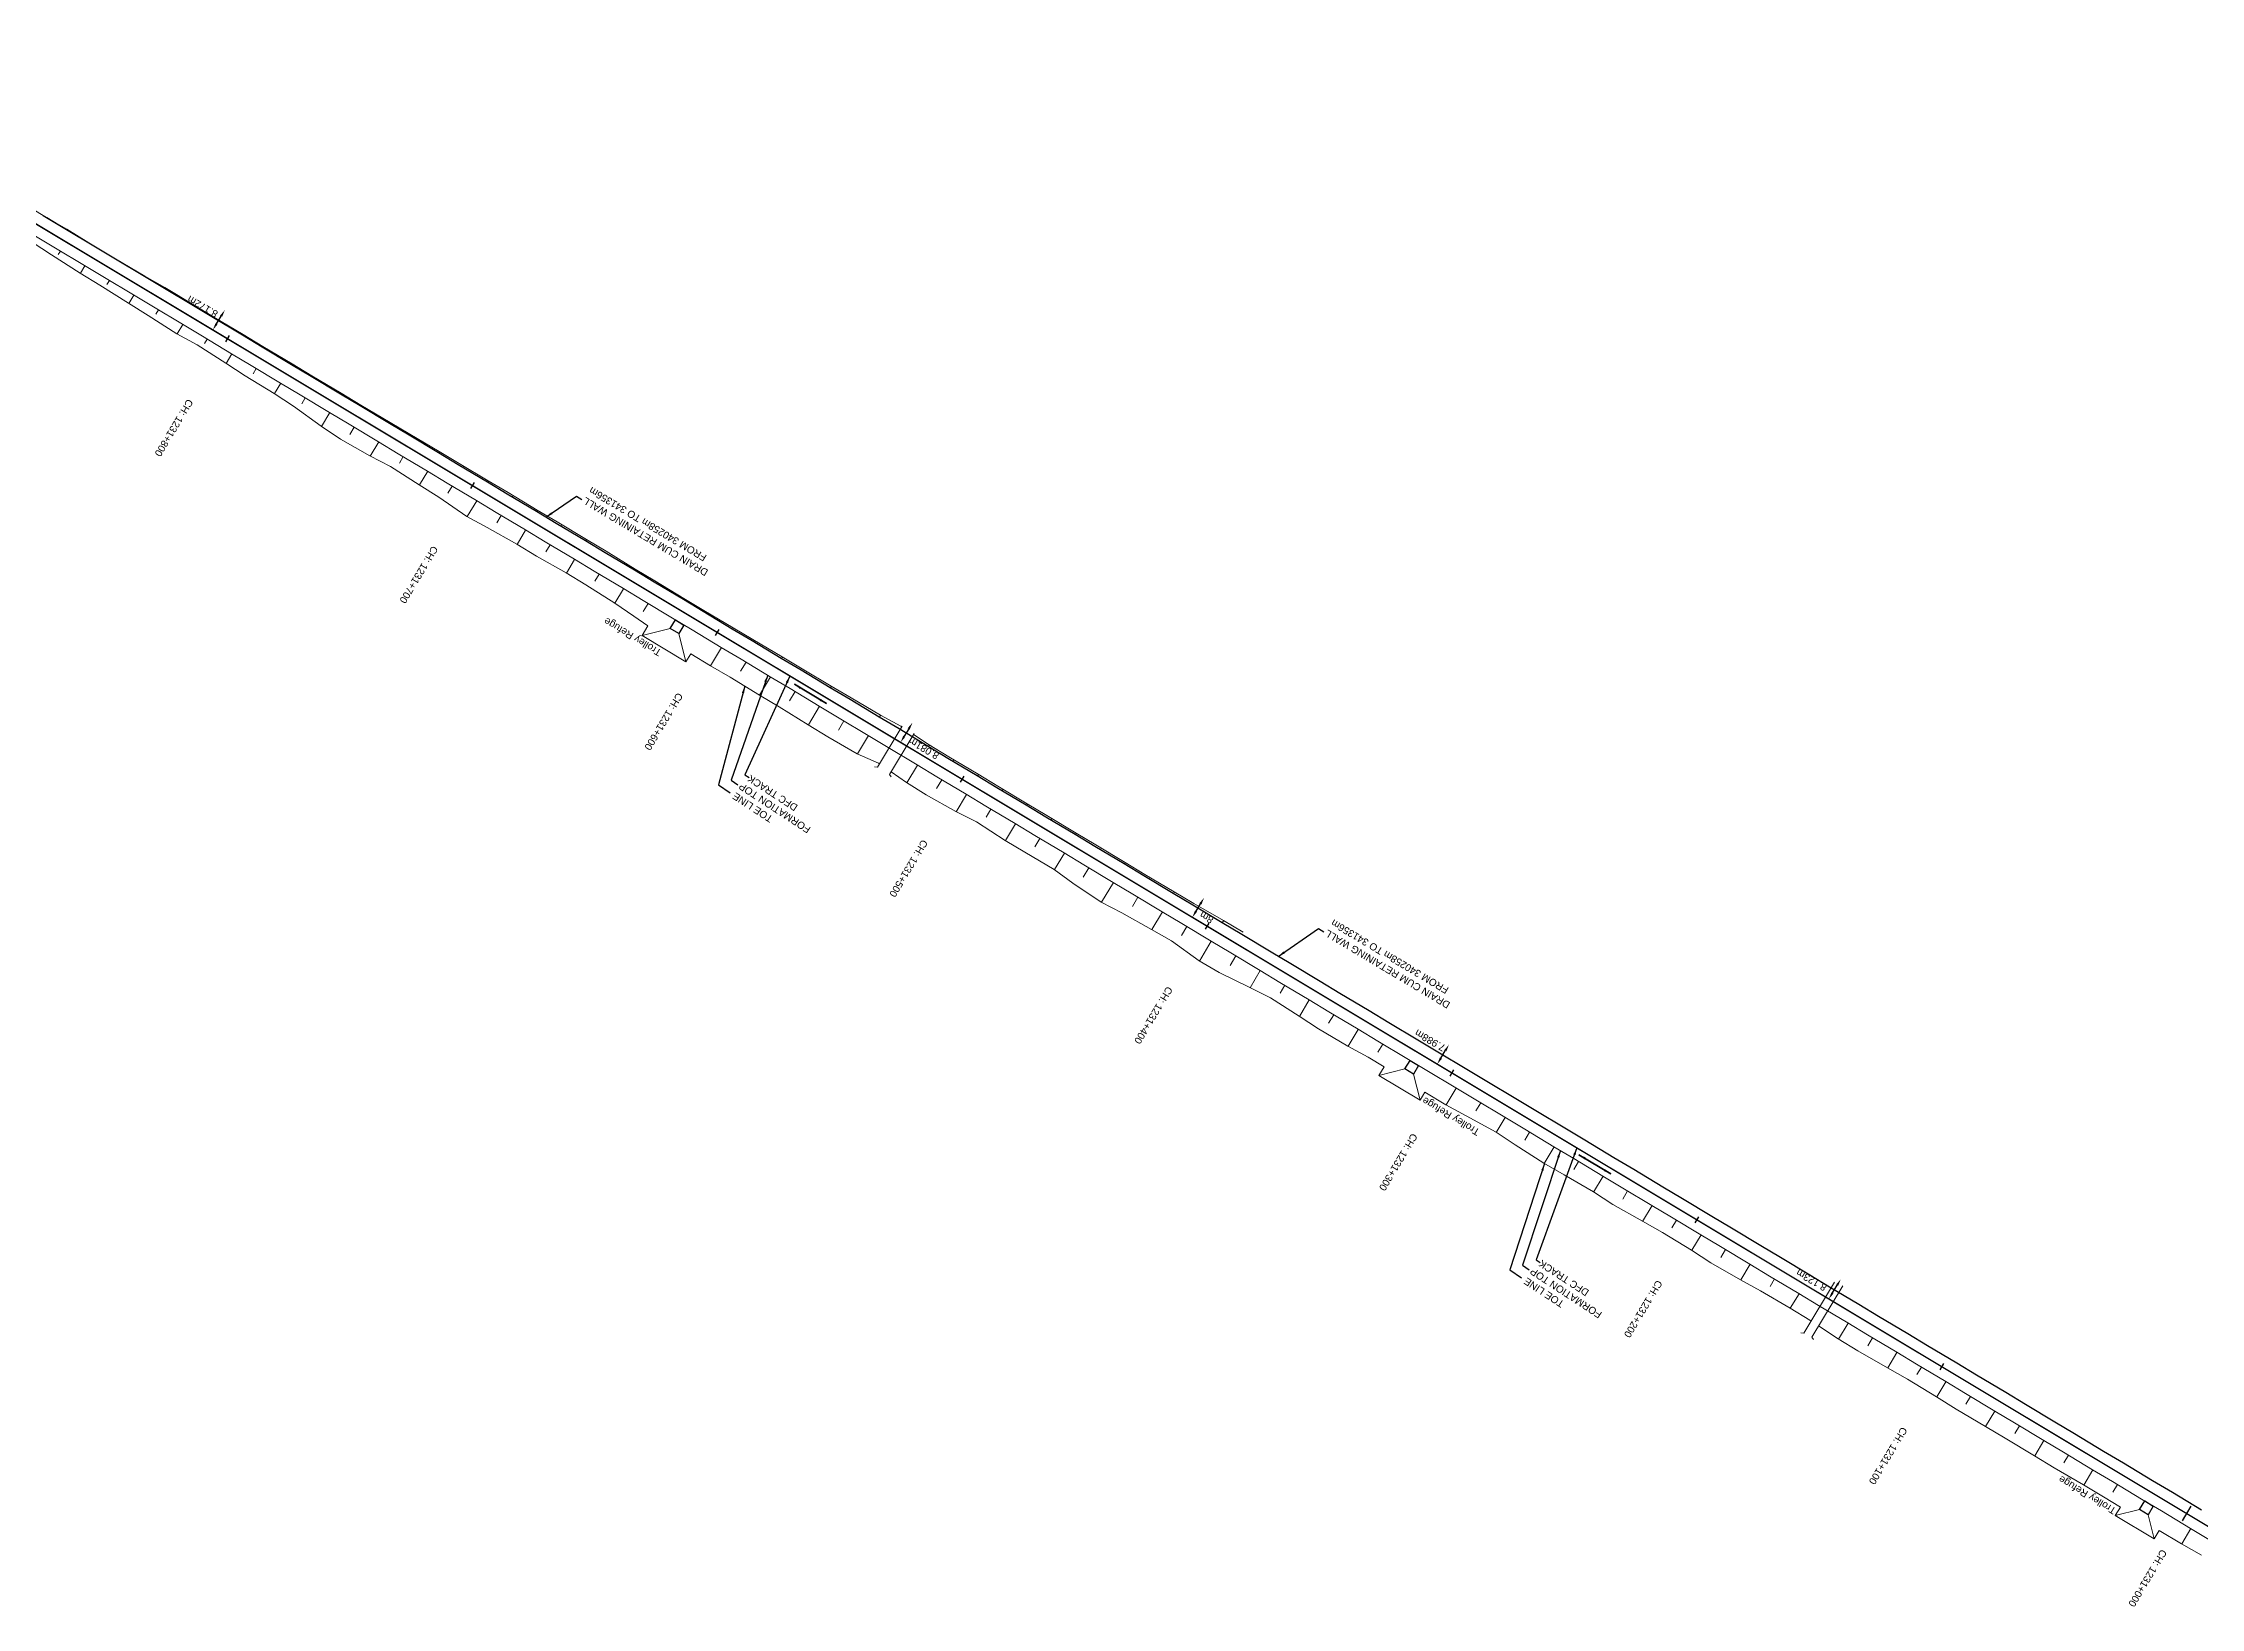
# Model space of a CAD drawing. Header units: metres. Extents: x 609381 to 616074, y 3398603 to 3402640.
# Drawn here: x 610403 to 611158, y 3401544 to 3402092 of the extents above; entities that cross this region are included whole.
import ezdxf
from ezdxf.enums import TextEntityAlignment as Align

# ---------------------------------------------------------------- set-up
doc = ezdxf.new("R2010")
doc.units = ezdxf.units.M
doc.header["$MEASUREMENT"] = 0
doc.layers.get('Defpoints').update_dxf_attribs({"lineweight": 0})
for name, color, linetype, lineweight in [('C-ALIG-LABL-DG', 1, 'Continuous', 25), ('PROPOSED DFCC TOE LINE', 239, 'Continuous', 0), ('PROPOSED DFCC TRACK', 1, 'Continuous', 0), ('PROPOSED DRAIN CUM RETAINING WALL', 144, 'Continuous', 30), ('PROPOSED FORMATION LINE - PLAN', 187, 'Continuous', 0)]:
    doc.layers.add(name, color=color, linetype=linetype, lineweight=lineweight)
for name, color, linetype in [('DFCC LINE', 1, 'Continuous'), ('Dimension', 10, 'Continuous'), ('Trolley Refuse', 10, 'Continuous')]:
    doc.layers.add(name, color=color, linetype=linetype)
doc.styles.add('Arial', font='arial.ttf')
doc.styles.get("Standard").update_dxf_attribs({"font": 'arial.ttf'})
doc.styles.add('Style-Arial', font='arial.ttf')
doc.dimstyles.new('ISO-25', dxfattribs={"dimtxt": 2.5, "dimasz": 2.5, "dimexe": 1.25, "dimexo": 0.625, "dimtad": 1, "dimtxsty": 'Standard', "dimcen": 2.5, "dimadec": 0, "dimazin": 0, "dimtfac": 1, "dimtmove": 0, "dimatfit": 3, "dimfxl": 1, "dimarcsym": 0})
doc.dimstyles.get("Standard").update_dxf_attribs({"dimtxt": 2.5, "dimasz": 2.5, "dimexe": 0.18, "dimexo": 0.0625, "dimgap": 0.09, "dimtad": 0, "dimtih": 1, "dimtoh": 1, "dimdec": 3, "dimzin": 0, "dimdsep": 46, "dimtxsty": 'Standard', "dimcen": 0.09, "dimadec": 0, "dimazin": 0, "dimtfac": 1, "dimtdec": 3, "dimtofl": 0, "dimtmove": 0, "dimatfit": 3, "dimfxl": 1, "dimtolj": 1, "dimtzin": 0, "dimarcsym": 0})

# ---------------------------------------------------------------- blocks, each defined once
blk = doc.blocks.new('*D109')
at = {"layer": 'Defpoints', "color": 0, "transparency": 16777216}
for p in [(611032.39, 3401659.29), (611032.39, 3401659.29), (611028.2, 3401652.33)]:
    blk.add_point(p, dxfattribs=at)
at = {"layer": 'Dimension', "color": 0, "lineweight": -2, "transparency": 16777216}
blk.add_line((611029.49, 3401654.47), (611031.1, 3401657.15), dxfattribs=at)
at = {"layer": 'Dimension', "color": 0, "transparency": 16777216}
for points in [[(611029.13, 3401654.69), (611029.85, 3401654.26), (611028.2, 3401652.33)], [(611030.74, 3401657.36), (611031.46, 3401656.94), (611032.39, 3401659.29)]]:
    blk.add_solid(points, dxfattribs=at)
at = {"layer": 'Dimension', "color": 0, "lineweight": 0, "transparency": 16777216, "insert": (611022.11, 3401658.97), "char_height": 2.5, "attachment_point": 5, "rotation": 150, "style": 'Style-Arial'}
blk.add_mtext('\\A1;8.123m', dxfattribs=at)
blk = doc.blocks.new('TerminatorOpen_0.5')
at = {"color": 0, "linetype": 'ByBlock', "lineweight": -2}
for q in [(-1, 0.25), (-1, 0), (-1, -0.25)]:
    blk.add_line((0, 0), q, dxfattribs=at)
blk = doc.blocks.new('*D110')
at = {"layer": 'Defpoints', "color": 0, "transparency": 16777216}
for p in [(610895.17, 3401741.42), (610895.17, 3401741.42), (610891.06, 3401734.57)]:
    blk.add_point(p, dxfattribs=at)
at = {"layer": 'Dimension', "color": 0, "lineweight": -2, "transparency": 16777216}
blk.add_line((610892.34, 3401736.71), (610893.88, 3401739.28), dxfattribs=at)
at = {"layer": 'Dimension', "color": 0, "transparency": 16777216}
for points in [[(610893.52, 3401739.49), (610894.24, 3401739.06), (610895.17, 3401741.42)], [(610891.99, 3401736.93), (610892.7, 3401736.5), (610891.06, 3401734.57)]]:
    blk.add_solid(points, dxfattribs=at)
at = {"layer": 'Dimension', "color": 0, "lineweight": 0, "transparency": 16777216, "insert": (610888.55, 3401742.91), "char_height": 2.5, "attachment_point": 5, "rotation": 150, "style": 'Style-Arial'}
blk.add_mtext('\\A1;7.988m', dxfattribs=at)
blk = doc.blocks.new('*D111')
at = {"layer": 'Defpoints', "color": 0, "transparency": 16777216}
for p in [(610809.41, 3401792.86), (610809.41, 3401792.86), (610805.3, 3401786)]:
    blk.add_point(p, dxfattribs=at)
at = {"layer": 'Dimension', "color": 0, "lineweight": -2, "transparency": 16777216}
blk.add_line((610806.58, 3401788.14), (610808.13, 3401790.71), dxfattribs=at)
at = {"layer": 'Dimension', "color": 0, "transparency": 16777216}
for points in [[(610807.77, 3401790.93), (610808.48, 3401790.5), (610809.41, 3401792.86)], [(610806.23, 3401788.35), (610806.94, 3401787.93), (610805.3, 3401786)]]:
    blk.add_solid(points, dxfattribs=at)
at = {"layer": 'Dimension', "color": 0, "lineweight": 0, "transparency": 16777216, "insert": (610810.28, 3401785.98), "char_height": 2.5, "attachment_point": 5, "rotation": 150, "style": 'Style-Arial'}
blk.add_mtext('\\A1;8m', dxfattribs=at)
blk = doc.blocks.new('*D112')
at = {"layer": 'Defpoints', "color": 0, "transparency": 16777216}
for p in [(610707.27, 3401854.2), (610703.11, 3401847.27), (610703.11, 3401847.27)]:
    blk.add_point(p, dxfattribs=at)
at = {"layer": 'Dimension', "color": 0, "lineweight": -2, "transparency": 16777216}
blk.add_line((610705.98, 3401852.06), (610704.4, 3401849.42), dxfattribs=at)
at = {"layer": 'Dimension', "color": 0, "transparency": 16777216}
for points in [[(610705.62, 3401852.27), (610706.34, 3401851.84), (610707.27, 3401854.2)], [(610704.04, 3401849.63), (610704.75, 3401849.2), (610703.11, 3401847.27)]]:
    blk.add_solid(points, dxfattribs=at)
at = {"layer": 'Dimension', "color": 0, "lineweight": 0, "transparency": 16777216, "insert": (610711.19, 3401845.19), "char_height": 2.5, "attachment_point": 5, "rotation": 150, "style": 'Style-Arial'}
blk.add_mtext('\\A1;8.081m', dxfattribs=at)
blk = doc.blocks.new('*D113')
at = {"layer": 'Defpoints', "color": 0, "transparency": 16777216}
for p in [(610466.46, 3401998.71), (610466.46, 3401998.71), (610462.25, 3401991.71)]:
    blk.add_point(p, dxfattribs=at)
at = {"layer": 'Dimension', "color": 0, "lineweight": -2, "transparency": 16777216}
blk.add_line((610463.53, 3401993.85), (610465.17, 3401996.57), dxfattribs=at)
at = {"layer": 'Dimension', "color": 0, "transparency": 16777216}
for points in [[(610464.81, 3401996.78), (610465.52, 3401996.35), (610466.46, 3401998.71)], [(610463.18, 3401994.06), (610463.89, 3401993.64), (610462.25, 3401991.71)]]:
    blk.add_solid(points, dxfattribs=at)
at = {"layer": 'Dimension', "color": 0, "lineweight": 0, "transparency": 16777216, "insert": (610458.66, 3401999.9), "char_height": 2.5, "attachment_point": 5, "rotation": 150, "style": 'Style-Arial'}
blk.add_mtext('\\A1;8.172m', dxfattribs=at)
blk = doc.blocks.new('Tick Hor')
blk.add_lwpolyline([(-0.5, 0), (0.5, 0)])

msp = doc.modelspace()

# ---------------------------------------------------------------- linework, layer by layer
at = {"layer": 'C-ALIG-LABL-DG', "color": 1, "linetype": 'Continuous', "lineweight": 25}
msp.add_line((611153.44, 3401577.2327), (611152.1543, 3401575.0886), dxfattribs=at)
at = {"layer": 'DFCC LINE', "lineweight": 30, "flags": 128}
for points in [[(611206.9241, 3401545.1609), (609380.9488, 3402640.1063)], [(611206.9249, 3401545.1605), (609972.0837, 3402285.6325)]]:
    msp.add_lwpolyline(points, dxfattribs=at)
at = {"layer": 'PROPOSED DFCC TOE LINE', "lineweight": 0}
for p, q in [((610879.7462, 3401732.899), (610870.5906, 3401730.6054)), ((610882.7483, 3401731.0998), (610885.0419, 3401721.9442)), ((611137.0338, 3401578.6166), (611128.5285, 3401576.4859)), ((611140.0359, 3401576.8173), (611142.1666, 3401568.312))]:
    msp.add_line(p, q, dxfattribs=at)
at = {"layer": 'PROPOSED DFCC TOE LINE', "lineweight": 0, "flags": 128}
for points in [[(610386.9514, 3402041.3405), (610402.8561, 3402031.7806), (610402.8582, 3402031.7793), (610404.0925, 3402031.0359), (610411.084, 3402026.9879), (610421.2338, 3402020.7318), (610428.1611, 3402016.5767), (610438.4201, 3402010.5026), (610445.4481, 3402006.5312), (610455.681, 3402000.3979), (610462.6026, 3401996.249), (610472.8353, 3401990.1154), (610479.7569, 3401985.9665), (610489.9915, 3401979.836), (610496.9221, 3401975.6837), (610507.1517, 3401969.5633), (610514.082, 3401965.4102), (610524.3307, 3401959.3219), (610531.2805, 3401955.2013), (610541.5253, 3401949.1067), (610548.4759, 3401944.9875), (610558.7208, 3401938.8929), (610565.6517, 3401934.7581), (610575.8943, 3401928.6425), (610582.825, 3401924.5073), (610593.0617, 3401918.3818), (610599.9602, 3401914.1884), (610610.1524, 3401907.9931), (610617.0514, 3401903.8), (610627.2623, 3401897.6365), (610634.209, 3401893.5234), (610644.4546, 3401887.4175), (610651.399, 3401883.3009), (610661.6607, 3401877.2213), (610668.603, 3401873.0877), (610678.845, 3401866.9889), (610685.7889, 3401862.8578), (610696.0515, 3401856.7935), (610703.1558, 3401852.9542), (610703.517, 3401852.7188)], [(610695.7554, 3401839.8198), (610695.4202, 3401840.0538), (610687.9683, 3401843.3135), (610677.6297, 3401849.2511), (610670.7446, 3401853.4803), (610660.5606, 3401859.6759), (610653.6559, 3401863.8723), (610643.4617, 3401870.0643), (610636.4928, 3401874.14), (610629.6107, 3401878.2875), (610627.9374, 3401875.4955), (610612.5718, 3401884.7047), (610614.6213, 3401888.1244), (610609.6732, 3401891.4959), (610603.0129, 3401896.0871), (610592.8956, 3401902.407), (610586.0229, 3401906.6436), (610575.6267, 3401912.5031), (610568.7141, 3401916.6684), (610558.3461, 3401922.5751), (610551.2333, 3401926.4065), (610541.3727, 3401933.1419), (610534.5599, 3401937.4909), (610524.5069, 3401943.9054), (610517.286, 3401947.5739), (610506.9257, 3401953.4761), (610500.2119, 3401957.9902), (610490.5403, 3401965.0412), (610483.7876, 3401969.4902), (610473.5663, 3401975.6428), (610466.7963, 3401980.0444), (610456.7516, 3401986.4915), (610449.685, 3401990.3986), (610439.6211, 3401996.8138), (610432.7635, 3402001.0694), (610422.6321, 3402007.3563), (610415.7807, 3402011.6379), (610405.717, 3402018.0375), (610398.9272, 3402022.4221)], [(610707.6233, 3401850.0423), (610713.1596, 3401846.4339), (610720.0664, 3401842.265), (610730.289, 3401836.1099), (610737.2108, 3401831.9494), (610747.4339, 3401825.8116), (610754.3561, 3401821.6518), (610764.582, 3401815.5187), (610771.4984, 3401811.3574), (610781.7237, 3401805.2152), (610788.6397, 3401801.0533), (610798.8731, 3401794.9247), (610805.8504, 3401790.8645), (610816.1521, 3401784.85), (610823.1273, 3401780.7866), (610823.1285, 3401780.7859)], [(610872.4391, 3401733.6897), (610866.8426, 3401737.012), (610859.7789, 3401740.9347), (610849.5219, 3401747.0048), (610842.7219, 3401751.3794), (610832.6583, 3401757.7719), (610825.4158, 3401761.4089), (610814.6611, 3401766.668), (610807.6925, 3401770.7424), (610797.9919, 3401777.7594), (610790.9963, 3401781.7889), (610780.5982, 3401787.6429), (610773.4083, 3401791.3481), (610763.4851, 3401797.9943), (610756.9364, 3401802.7687), (610746.678, 3401808.8475), (610739.7351, 3401812.9729), (610729.7005, 3401819.425), (610722.4536, 3401823.0433), (610712.0834, 3401828.9523), (610705.2284, 3401833.2075), (610699.7812, 3401837.0097)], [(610886.7394, 3401724.7766), (610885.0419, 3401721.9442), (610870.5906, 3401730.6054), (610872.4391, 3401733.6897)], [(611021.9698, 3401644.6429), (611021.506, 3401644.9492), (611014.6278, 3401649.1596), (611004.3313, 3401655.198), (610997.2488, 3401659.0673), (610986.9359, 3401665.0587), (610980.1637, 3401669.4653), (610969.9397, 3401675.6049), (610962.9123, 3401679.5858), (610952.5996, 3401685.4545), (610945.7423, 3401689.8421), (610935.52, 3401695.863), (610928.4465, 3401699.8887), (610918.373, 3401706.2848), (610911.6498, 3401710.7676), (610901.1778, 3401716.4998), (610894.0929, 3401720.3787), (610886.7394, 3401724.7766)], [(611130.339, 3401579.5068), (611124.3569, 3401583.1073), (611117.4104, 3401587.2256), (611107.1116, 3401593.2483), (611100.2152, 3401597.44), (611089.9995, 3401603.5881), (611083.0444, 3401607.695), (611072.8021, 3401613.799), (611065.959, 3401618.0925), (611055.765, 3401624.2744), (611048.7361, 3401628.2605), (611038.4224, 3401634.2431), (611031.4755, 3401638.3658), (611024.5972, 3401642.9079)], [(611143.9544, 3401571.295), (611142.1666, 3401568.312), (611128.5285, 3401576.4859), (611130.339, 3401579.5068)], [(611158.7014, 3401562.5948), (611151.7147, 3401566.6536), (611143.9544, 3401571.295)]]:
    msp.add_lwpolyline(points, dxfattribs=at)
at = {"layer": 'PROPOSED DFCC TOE LINE', "linetype": 'Continuous', "lineweight": 0, "flags": 128}
for points in [[(610404.1388, 3402030.9234), (610404.1769, 3402030.987)], [(610412.7592, 3402025.8544), (610412.8034, 3402025.9281)], [(610408.858, 3402019.3485), (610408.1399, 3402018.1509)], [(610421.2913, 3402020.6379), (610421.3175, 3402020.6816)], [(610417.4342, 3402014.2057), (610415.8634, 3402011.5862)], [(610429.8675, 3402015.4952), (610429.8833, 3402015.5214)], [(610438.4438, 3402010.3524), (610438.5051, 3402010.4546)], [(610426.0105, 3402009.063), (610425.1794, 3402007.6771)], [(610434.5867, 3402003.9202), (610432.8464, 3402001.0179)], [(610447.02, 3402005.2097), (610447.1037, 3402005.3492)], [(610443.163, 3401998.7775), (610442.2473, 3401997.2504)], [(610455.5963, 3402000.0669), (610455.7647, 3402000.3477)], [(610464.1725, 3401994.9242), (610464.2572, 3401995.0653)], [(610451.7392, 3401993.6347), (610449.7704, 3401990.3514)], [(610460.3155, 3401988.492), (610459.3872, 3401986.9438)], [(610472.7488, 3401989.7814), (610472.919, 3401990.0652)], [(610468.8917, 3401983.3492), (610466.8781, 3401979.9912)], [(610481.3251, 3401984.6387), (610481.4108, 3401984.7816)], [(610489.9013, 3401979.4959), (610490.0752, 3401979.7859)], [(610477.468, 3401978.2065), (610476.3858, 3401976.4018)], [(610486.0442, 3401973.0637), (610483.8691, 3401969.4364)], [(610498.4776, 3401974.3532), (610498.5658, 3401974.5003)], [(610494.6205, 3401967.921), (610493.3991, 3401965.8842)], [(610507.0538, 3401969.2104), (610507.2353, 3401969.5131)], [(610515.6301, 3401964.0677), (610515.7236, 3401964.2236)], [(610503.1968, 3401962.7782), (610500.2929, 3401957.9357)], [(610511.773, 3401957.6355), (610510.2263, 3401955.0562)], [(610524.2063, 3401958.9249), (610524.4146, 3401959.2722)], [(610520.3493, 3401952.4927), (610517.3732, 3401947.5297)], [(610532.7826, 3401953.7822), (610532.8987, 3401953.9759)], [(610528.9255, 3401947.35), (610527.5672, 3401945.0847)], [(610537.5018, 3401942.2072), (610534.6421, 3401937.4384)], [(610541.3588, 3401948.6394), (610541.6092, 3401949.057)], [(610549.9351, 3401943.4967), (610550.0727, 3401943.7262)], [(610546.078, 3401937.0645), (610544.5601, 3401934.5331)], [(610558.5113, 3401938.3539), (610558.8046, 3401938.843)], [(610554.6543, 3401931.9217), (610551.3193, 3401926.3602)], [(610563.2305, 3401926.779), (610561.6692, 3401924.1752)], [(610567.0876, 3401933.2112), (610567.2399, 3401933.4651)], [(610575.6639, 3401928.0684), (610575.9781, 3401928.5925)], [(610571.8068, 3401921.6363), (610568.7976, 3401916.618)], [(610584.2401, 3401922.9257), (610584.4022, 3401923.1961)], [(610580.3831, 3401916.4935), (610578.8881, 3401914.0005)], [(610588.9593, 3401911.3508), (610586.1059, 3401906.5924)], [(610592.8164, 3401917.7829), (610593.1451, 3401918.3311)], [(610601.3926, 3401912.6402), (610601.5415, 3401912.8885)], [(610597.5356, 3401906.208), (610596.0743, 3401903.7711)], [(610609.9689, 3401907.4975), (610610.2357, 3401907.9425)], [(610606.1118, 3401901.0653), (610603.0934, 3401896.0316)], [(610618.5451, 3401902.3547), (610618.6648, 3401902.5543)], [(610627.1214, 3401897.212), (610627.3462, 3401897.5868)], [(610614.6881, 3401895.9225), (610613.0185, 3401893.1383)], [(610635.6976, 3401892.0692), (610635.8229, 3401892.2781)], [(610622.4585, 3401887.1815), (610612.5718, 3401884.7047)], [(610625.4606, 3401885.3822), (610627.9374, 3401875.4955)], [(610644.2739, 3401886.9265), (610644.5385, 3401887.3677)], [(610652.8501, 3401881.7837), (610652.9956, 3401882.0263)], [(610640.4168, 3401880.4943), (610636.577, 3401874.0907)], [(610648.9931, 3401875.3515), (610647.0927, 3401872.1823)], [(610661.4264, 3401876.641), (610661.7445, 3401877.1714)], [(610657.5693, 3401870.2088), (610653.7393, 3401863.8216)], [(610670.0027, 3401871.4982), (610670.1697, 3401871.7768)], [(610678.5789, 3401866.3555), (610678.9289, 3401866.939)], [(610666.1456, 3401865.066), (610664.2151, 3401861.8466)], [(610674.7219, 3401859.9233), (610670.8277, 3401853.4292)], [(610687.1552, 3401861.2127), (610687.3406, 3401861.522)], [(610683.2981, 3401854.7805), (610681.3389, 3401851.5133)], [(610695.7314, 3401856.07), (610696.1374, 3401856.7471)], [(610691.8744, 3401849.6378), (610688.0584, 3401843.2741)], [(610712.8839, 3401845.7845), (610713.2431, 3401846.3834)], [(610709.0269, 3401839.3523), (610705.3113, 3401833.156)], [(610721.4602, 3401840.6417), (610721.6329, 3401840.9298)], [(610730.0364, 3401835.499), (610730.3726, 3401836.0596)], [(610717.6031, 3401834.2095), (610715.7255, 3401831.0783)], [(610726.1794, 3401829.0668), (610722.5412, 3401822.9996)], [(610738.6127, 3401830.3562), (610738.7784, 3401830.6325)], [(610734.7556, 3401823.924), (610733.0787, 3401821.1276)], [(610747.189, 3401825.2135), (610747.5175, 3401825.7614)], [(610743.3319, 3401818.7813), (610739.819, 3401812.9231)], [(610751.9081, 3401813.6385), (610750.1627, 3401810.7277)], [(610755.7652, 3401820.0707), (610755.9275, 3401820.3414)], [(610764.3415, 3401814.928), (610764.6655, 3401815.4685)], [(610760.4844, 3401808.4958), (610757.0155, 3401802.711)], [(610772.9177, 3401809.7852), (610773.0763, 3401810.0498)], [(610769.0607, 3401803.3531), (610767.1155, 3401800.1093)], [(610777.6369, 3401798.2103), (610773.4951, 3401791.3033)], [(610781.494, 3401804.6425), (610781.8073, 3401805.1649)], [(610790.0702, 3401799.4997), (610790.224, 3401799.7561)], [(610786.2132, 3401793.0676), (610784.2886, 3401789.8581)], [(610798.6465, 3401794.357), (610798.9575, 3401794.8756)], [(610794.7894, 3401787.9248), (610791.0808, 3401781.7402)], [(610807.2227, 3401789.2143), (610807.4113, 3401789.5287)], [(610815.799, 3401784.0715), (610816.2364, 3401784.8009)], [(610803.3657, 3401782.7821), (610801.5025, 3401779.6749)], [(610811.9419, 3401777.6393), (610807.7767, 3401770.6932)], [(610820.5182, 3401772.4966), (610818.5029, 3401769.1357)], [(610829.0944, 3401767.3538), (610825.5033, 3401761.365)], [(610837.6707, 3401762.2111), (610836.0155, 3401759.4509)], [(610846.2469, 3401757.0683), (610842.8039, 3401751.3266)], [(610854.8232, 3401751.9256), (610853.04, 3401748.9518)], [(610863.3995, 3401746.7828), (610859.8642, 3401740.8873)], [(610871.9757, 3401741.6401), (610870.2786, 3401738.8099)], [(610892.9853, 3401737.7868), (610893.1724, 3401738.0989)], [(610897.7045, 3401726.2118), (610894.1785, 3401720.3318)], [(610906.2807, 3401721.0691), (610904.6188, 3401718.2975)], [(610914.857, 3401715.9263), (610911.7311, 3401710.7135)], [(610923.4332, 3401710.7836), (610921.7586, 3401707.991)], [(610932.0095, 3401705.6408), (610928.5313, 3401699.8404)], [(610940.5857, 3401700.4981), (610938.8977, 3401697.683)], [(610949.162, 3401695.3553), (610945.8245, 3401689.7895)], [(610957.7383, 3401690.2126), (610956.0209, 3401687.3487)], [(610966.3145, 3401685.0699), (610962.9972, 3401679.5377)], [(610974.8908, 3401679.9271), (610973.2826, 3401677.2452)], [(610983.467, 3401674.7844), (610980.2455, 3401669.4121)], [(610992.0433, 3401669.6416), (610990.3644, 3401666.8419)], [(611000.6195, 3401664.4989), (610997.3345, 3401659.0205)], [(611009.1958, 3401659.3561), (611007.6406, 3401656.7627)], [(611017.772, 3401654.2134), (611014.711, 3401649.1087)], [(611034.9246, 3401643.9279), (611031.5594, 3401638.316)], [(611043.5008, 3401638.7851), (611041.8351, 3401636.0074)], [(611052.0771, 3401633.6424), (611048.8209, 3401628.2124)], [(611060.6533, 3401628.4996), (611059.0725, 3401625.8634)], [(611069.2296, 3401623.3569), (611066.0417, 3401618.0406)], [(611077.8058, 3401618.2141), (611076.1719, 3401615.4893)], [(611086.3821, 3401613.0714), (611083.1284, 3401607.6454)], [(611094.9583, 3401607.9286), (611093.3445, 3401605.2374)], [(611103.5346, 3401602.7859), (611100.2985, 3401597.3893)], [(611112.1108, 3401597.6431), (611110.4863, 3401594.934)], [(611120.6871, 3401592.5004), (611117.4943, 3401587.1759)], [(611129.2634, 3401587.3576), (611127.6764, 3401584.7111)], [(611154.9921, 3401571.9294), (611151.7991, 3401566.6046)]]:
    msp.add_lwpolyline(points, dxfattribs=at)
at = {"layer": 'PROPOSED DFCC TRACK', "linetype": 'Continuous', "flags": 128}
for points in [[(610703.656, 3401852.9499), (610695.0298, 3401838.6141), (610693.9819, 3401838.7115)], [(610707.8461, 3401850.4126), (610699.2199, 3401836.0769), (610699.8272, 3401835.2172)], [(611030.1652, 3401658.2108), (611019.4108, 3401640.4064), (611018.3628, 3401640.5038)], [(611033.0957, 3401656.9775), (611022.2251, 3401638.9807), (611022.8324, 3401638.1211)]]:
    msp.add_lwpolyline(points, dxfattribs=at)
at = {"layer": 'PROPOSED DRAIN CUM RETAINING WALL', "flags": 128}
for points in [[(611158.7655, 3401578.4118), (611148.542, 3401584.5423), (611141.613, 3401588.6973), (611131.3863, 3401594.8297), (611124.4605, 3401598.9827), (611114.2293, 3401605.1179), (611107.308, 3401609.2682), (611097.0825, 3401615.4), (611090.1555, 3401619.5537), (611079.9299, 3401625.6855), (611073.003, 3401629.8392), (611062.7784, 3401635.9704), (611055.8505, 3401640.1247), (611045.6259, 3401646.2559), (611038.698, 3401650.4102), (611028.4615, 3401656.5485), (611021.5454, 3401660.6957), (611011.3089, 3401666.8341), (611004.3929, 3401670.9812), (610994.1651, 3401677.1144), (610987.2404, 3401681.2667), (610977.0125, 3401687.3999), (610970.0879, 3401691.5522), (610959.9143, 3401697.6528), (610952.9354, 3401701.8377), (610942.7612, 3401707.9387), (610935.7829, 3401712.1232), (610925.5526, 3401718.2578), (610918.6304, 3401722.4087), (610908.3998, 3401728.5435), (610901.4779, 3401732.6942), (610891.2511, 3401738.8267), (610884.3254, 3401742.9797), (610874.0985, 3401749.1122), (610867.1729, 3401753.2652), (610856.9514, 3401759.3945), (610850.0203, 3401763.5507), (610839.7989, 3401769.6799), (610832.8678, 3401773.8362), (610822.638, 3401779.9705), (610815.7153, 3401784.1217), (610805.4855, 3401790.256), (610798.5628, 3401794.4072), (610788.3329, 3401800.5415), (610781.4103, 3401804.6927), (610771.1803, 3401810.8271), (610764.2578, 3401814.9782), (610754.0314, 3401821.1104), (610747.1053, 3401825.2637), (610736.8789, 3401831.3959), (610729.9528, 3401835.5491), (610719.7191, 3401841.6858), (610712.8003, 3401845.8346), (610702.5665, 3401851.9713), (610695.6478, 3401856.1201), (610685.4247, 3401862.2504), (610678.4953, 3401866.4056), (610668.2721, 3401872.5359), (610661.3427, 3401876.6911), (610651.1137, 3401882.825), (610644.1902, 3401886.9766), (610633.9614, 3401893.1104), (610627.0377, 3401897.2621), (610616.809, 3401903.3958), (610609.8852, 3401907.5476), (610599.6562, 3401913.6814), (610592.7327, 3401917.8331), (610582.5017, 3401923.9681), (610575.5802, 3401928.1186), (610565.3492, 3401934.2536), (610558.4277, 3401938.4041), (610548.2042, 3401944.5346), (610541.2752, 3401948.6896), (610531.0519, 3401954.82), (610524.1227, 3401958.9751), (610513.8993, 3401965.1055), (610506.9702, 3401969.2606), (610496.7467, 3401975.3911), (610489.8177, 3401979.5461), (610479.586, 3401985.6815), (610472.6651, 3401989.8316), (610462.4335, 3401995.967), (610455.5126, 3402000.1171), (610445.281, 3402006.2525), (610438.3601, 3402010.4026), (610428.1354, 3402016.5338), (610421.2076, 3402020.6881), (610410.983, 3402026.8193), (610404.0551, 3402030.9736), (610402.8194, 3402031.7146)], [(610995.8813, 3401676.0852), (610994.1651, 3401677.1144), (610987.2404, 3401681.2667), (610977.0125, 3401687.3999), (610970.0879, 3401691.5522), (610959.9143, 3401697.6528), (610952.9354, 3401701.8377), (610942.7612, 3401707.9387), (610935.7829, 3401712.1232), (610925.5526, 3401718.2578), (610918.6304, 3401722.4087), (610908.3998, 3401728.5435), (610901.4779, 3401732.6942), (610891.2511, 3401738.8267), (610884.3254, 3401742.9797), (610874.0985, 3401749.1122), (610867.1729, 3401753.2652), (610856.9514, 3401759.3945), (610850.0203, 3401763.5507), (610839.7989, 3401769.6799), (610832.8678, 3401773.8362), (610822.6512, 3401779.9626)]]:
    msp.add_lwpolyline(points, dxfattribs=at)
at = {"layer": 'PROPOSED FORMATION LINE - PLAN', "lineweight": 0, "flags": 128}
msp.add_lwpolyline([(611161.8374, 3401567.8246), (611154.9085, 3401571.9796), (611144.6849, 3401578.1101), (611137.7559, 3401582.2651), (611127.5292, 3401588.3975), (611120.6034, 3401592.5506), (611110.3722, 3401598.6857), (611103.4509, 3401602.8361), (611093.2254, 3401608.9678), (611086.2984, 3401613.1215), (611076.0728, 3401619.2533), (611069.1459, 3401623.407), (611058.9214, 3401629.5382), (611051.9934, 3401633.6925), (611041.7688, 3401639.8237), (611034.8409, 3401643.978), (611024.6045, 3401650.1163), (611017.6884, 3401654.2635), (611007.4518, 3401660.4019), (611000.5359, 3401664.549), (610990.308, 3401670.6822), (610983.3834, 3401674.8345), (610973.1555, 3401680.9677), (610966.2309, 3401685.12), (610956.0573, 3401691.2206), (610949.0783, 3401695.4055), (610938.9041, 3401701.5065), (610931.9258, 3401705.691), (610921.6955, 3401711.8256), (610914.7733, 3401715.9765), (610904.5427, 3401722.1113), (610897.6208, 3401726.262), (610887.394, 3401732.3945), (610880.4683, 3401736.5475), (610870.2414, 3401742.68), (610863.3158, 3401746.833), (610853.0943, 3401752.9623), (610846.1633, 3401757.1185), (610835.9419, 3401763.2477), (610829.0108, 3401767.404), (610818.7809, 3401773.5383), (610811.8583, 3401777.6895), (610801.6284, 3401783.8238), (610794.7058, 3401787.975), (610784.4758, 3401794.1094), (610777.5533, 3401798.2605), (610767.3233, 3401804.3949), (610760.4007, 3401808.546), (610750.1744, 3401814.6782), (610743.2482, 3401818.8315), (610733.0218, 3401824.9637), (610726.0957, 3401829.117), (610715.862, 3401835.2536), (610708.9432, 3401839.4025), (610698.7094, 3401845.5391), (610691.7907, 3401849.6879), (610681.5676, 3401855.8182), (610674.6382, 3401859.9734), (610664.4151, 3401866.1037), (610657.4857, 3401870.2589), (610647.2566, 3401876.3928), (610640.3332, 3401880.5444), (610630.1043, 3401886.6782), (610623.1807, 3401890.8299), (610612.9519, 3401896.9636), (610606.0282, 3401901.1154), (610595.7992, 3401907.2492), (610588.8756, 3401911.4009), (610578.6446, 3401917.5359), (610571.7231, 3401921.6864), (610561.4921, 3401927.8214), (610554.5706, 3401931.9719), (610544.3472, 3401938.1024), (610537.4181, 3401942.2574), (610527.1948, 3401948.3878), (610520.2656, 3401952.5429), (610510.0423, 3401958.6733), (610503.1131, 3401962.8284), (610492.8896, 3401968.9589), (610485.9606, 3401973.1139), (610475.7289, 3401979.2493), (610468.8081, 3401983.3994), (610458.5765, 3401989.5348), (610451.6556, 3401993.6849), (610441.4239, 3401999.8203), (610434.5031, 3402003.9704), (610424.2783, 3402010.1016), (610417.3506, 3402014.2559), (610407.1259, 3402020.3871), (610400.198, 3402024.5414)], dxfattribs=at)
at = {"layer": 'Trolley Refuse'}
for points in [[(610624.2578, 3401890.1836), (610627.2599, 3401888.3843), (610625.4606, 3401885.3822), (610622.4585, 3401887.1815)], [(610881.5454, 3401735.9011), (610884.5475, 3401734.1019), (610882.7483, 3401731.0998), (610879.7462, 3401732.899)], [(611138.8331, 3401581.6187), (611141.8352, 3401579.8194), (611140.0359, 3401576.8173), (611137.0338, 3401578.6166)]]:
    msp.add_lwpolyline(points, close=True, dxfattribs=at)

# ---------------------------------------------------------------- block references
at = {"layer": 'C-ALIG-LABL-DG', "color": 1, "linetype": 'Continuous', "lineweight": 25}
for p, xscale, yscale, zscale, rotation in [((610467.3396, 3401988.6525), 2.500000000000001, 2.500000000000001, 2.500000000000001, 239.0510073244594), ((610553.1022, 3401937.225), 2.500000000000001, 2.500000000000001, 2.500000000000001, 239.0510073244594), ((610638.8647, 3401885.7975), 2.500000000000001, 2.500000000000001, 2.500000000000001, 239.0510073244594), ((610724.6273, 3401834.3701), 2.500000000000001, 2.500000000000001, 2.500000000000001, 239.0510073244594), ((610810.3898, 3401782.9426), 2.500000000000001, 2.500000000000001, 2.500000000000001, 239.0510073244594), ((610896.1524, 3401731.5151), 2.500000000000001, 2.500000000000001, 2.500000000000001, 239.0510073244594), ((610981.9149, 3401680.0876), 2.500000000000001, 2.500000000000001, 2.500000000000001, 239.0510073244594), ((611067.6774, 3401628.6601), 2.500000000000001, 2.500000000000001, 2.500000000000001, 239.0510073244594), ((611153.44, 3401577.2327), 6.000000000000001, 6.000000000000001, 6.000000000000001, 239.0510073244595)]:
    msp.add_blockref('Tick Hor', p, dxfattribs=dict(at, xscale=xscale, yscale=yscale, zscale=zscale, rotation=rotation))

# ---------------------------------------------------------------- texts
at = {"layer": 'PROPOSED DFCC TOE LINE', "lineweight": 0}
for p in [(610645.3465, 3401829.8828), (610922.4715, 3401660.0085)]:
    msp.add_text('TOE LINE', height=2.5, rotation=146.7444658, dxfattribs=at).set_placement(p, align=Align.RIGHT)
at = {"layer": 'PROPOSED DFCC TRACK', "color": 10, "linetype": 'Continuous', "lineweight": -3, "ltscale": 5}
for p in [(610650.5925, 3401836.0417), (610927.7175, 3401666.1674)]:
    msp.add_text('DFC TRACK', height=2.5, rotation=146.9684717, dxfattribs=at).set_placement(p, align=Align.RIGHT)
at = {"layer": 'PROPOSED DRAIN CUM RETAINING WALL', "char_height": 2.5, "width": 52.409419, "attachment_point": 3, "rotation": 149.1376746, "style": 'Style-Arial'}
for insert in [(610591.5417, 3401931.1567), (610851.4192, 3401779.6938)]:
    msp.add_mtext('DRAIN CUM RETAINING WALL \\PFROM 340258m TO 341356m', dxfattribs=dict(at, insert=insert))
at = {"layer": 'PROPOSED FORMATION LINE - PLAN', "lineweight": 0}
for p in [(610647.5208, 3401833.3348), (610924.6458, 3401663.4605)]:
    msp.add_text('FORMATION TOP', height=2.5, rotation=146.7444658, dxfattribs=at).set_placement(p, align=Align.RIGHT)
at = {"layer": 'Trolley Refuse'}
for p in [(610619.6538, 3401879.4601), (610906.2424, 3401711.5218), (611129.0981, 3401578.9346)]:
    msp.add_text('Trolley Refuge', height=2.5, rotation=149.1766896, dxfattribs=at).set_placement(p)

# ---------------------------------------------------------------- dimensions: what is measured, and where the dimension line sits
at = {"layer": 'Dimension', "color": 10, "lineweight": 0}
for base, p1, p2, angle, picture, middle in [((610466.4552, 3401998.7119), (610462.2454, 3401991.7072), (610466.4552, 3401998.7119), 58.9946062, '*D113', (610458.6571, 3401999.8962)), ((610703.1096, 3401847.2731), (610707.2653, 3401854.2033), (610703.1096, 3401847.2731), 239.0510073, '*D112', (610711.1867, 3401845.1874)), ((610809.4147, 3401792.855), (610805.2956, 3401785.9973), (610809.4147, 3401792.855), 59.008835, '*D111', (610810.2784, 3401785.9777)), ((610895.1681, 3401741.4193), (610891.0581, 3401734.5698), (610895.1681, 3401741.4193), 59.0343532, '*D110', (610888.5451, 3401742.9083)), ((611032.3895, 3401659.2922), (611028.2011, 3401652.3321), (611032.3895, 3401659.2922), 58.9619178, '*D109', (611022.1129, 3401658.9747))]:
    dim = msp.add_linear_dim(base=base, p1=p1, p2=p2, angle=angle, dimstyle='Standard', override={"dimexe": 0.125, "dimexo": 0.125, "dimgap": 0.125, "dimtad": 1, "dimtih": 0, "dimtoh": 0, "dimzin": 11, "dimpost": 'm', "dimtxsty": 'Style-Arial', "dimsah": 1, "dimadec": 4, "dimazin": 3, "dimtmove": 2, "dimldrblk": 'TerminatorOpen_0.5', "dimfrac": 2, "dimtzin": 11}, dxfattribs=at)
    dim.commit()
    dim.dimension.update_dxf_attribs({"geometry": picture, "text_midpoint": middle, "dimtype": 129, "text_rotation": 150})

# ---------------------------------------------------------------- leaders
at = {"layer": 'PROPOSED DFCC TOE LINE', "lineweight": 0}
for points in [[(610648.5588, 3401866.9683), (610639.3224, 3401832.4109), (610643.4103, 3401829.6455)], [(610928.6561, 3401699.7694), (610916.4474, 3401662.5366), (610920.5353, 3401659.7713)]]:
    msp.add_leader(points, dimstyle='ISO-25', override={"dimtxt": 3, "dimasz": 2.5, "dimgap": 0.625, "dimtad": 0, "dimdec": 3, "dimzin": 2, "dimtdec": 3}, dxfattribs=at)
at = {"layer": 'PROPOSED DFCC TRACK', "color": 10, "linetype": 'Continuous', "lineweight": -3, "ltscale": 5}
for points in [[(610664.3597, 3401870.5095), (610648.6079, 3401835.9456), (610650.0367, 3401834.9764)], [(610939.9788, 3401705.2346), (610925.7329, 3401666.0714), (610927.1616, 3401665.1021)]]:
    msp.add_leader(points, dimstyle='ISO-25', override={"dimtxt": 3, "dimasz": 2.5, "dimgap": 0.625, "dimtad": 0, "dimdec": 3, "dimzin": 2, "dimtdec": 3}, dxfattribs=at)
at = {"layer": 'PROPOSED DFCC TRACK', "linetype": 'Continuous', "lineweight": 0}
for points in [[(610665.9584, 3401867.6096), (610677.1467, 3401860.8881)], [(610677.1467, 3401860.8881), (610665.9584, 3401867.6096)], [(610940.6922, 3401702.8699), (610951.8806, 3401696.1484)], [(610951.8806, 3401696.1484), (610940.6922, 3401702.8699)]]:
    msp.add_leader(points, dimstyle='ISO-25', override={"dimtxt": 3, "dimasz": 2.5, "dimtad": 0, "dimdec": 3, "dimzin": 2, "dimtdec": 3}, dxfattribs=at)
at = {"layer": 'PROPOSED DRAIN CUM RETAINING WALL', "linetype": 'Continuous', "lineweight": 0, "ltscale": 5}
for points in [[(610578.9132, 3401926.12), (610589.5651, 3401933.5082), (610591.4898, 3401932.358)], [(610835.4098, 3401772.3119), (610849.4427, 3401782.0453), (610851.3674, 3401780.8951)]]:
    msp.add_leader(points, dimstyle='ISO-25', override={"dimtxt": 3, "dimtad": 0, "dimdec": 3, "dimzin": 2, "dimtdec": 3}, dxfattribs=at)
at = {"layer": 'PROPOSED FORMATION LINE - PLAN', "lineweight": 0}
for points in [[(610656.5686, 3401870.8089), (610643.8319, 3401834.0548), (610646.1689, 3401832.4607)], [(610934.2351, 3401704.3063), (610920.9569, 3401664.1805), (610923.2939, 3401662.5864)]]:
    msp.add_leader(points, dimstyle='ISO-25', override={"dimtxt": 3, "dimasz": 2.5, "dimgap": 0.625, "dimtad": 0, "dimdec": 3, "dimzin": 2, "dimtdec": 3}, dxfattribs=at)

# ---------------------------------------------------------------- next in the draw order: texts
at = {"layer": 'C-ALIG-LABL-DG', "color": 1, "linetype": 'Continuous', "lineweight": 25, "char_height": 2.5, "width": 22.502814, "attachment_point": 4, "rotation": 239.0510073, "style": 'Arial', "bg_fill": 3, "box_fill_scale": 1.04, "bg_fill_color": 256, "bg_fill_true_color": 13158600, "bg_fill_transparency": 0}
for s, insert in [('CH: 1231+800', (610454.4313, 3401967.1261)), ('CH: 1231+700', (610540.1939, 3401915.6986)), ('CH: 1231+600', (610625.9564, 3401864.2711)), ('CH: 1231+500', (610711.719, 3401812.8437)), ('CH: 1231+400', (610797.4815, 3401761.4162)), ('CH: 1231+300', (610883.2441, 3401709.9887)), ('CH: 1231+200', (610969.0066, 3401658.5612)), ('CH: 1231+100', (611054.7692, 3401607.1337)), ('CH: 1231+000', (611145.6744, 3401564.2825))]:
    msp.add_mtext(s, dxfattribs=dict(at, insert=insert))

# ---------------------------------------------------------------- next in the draw order: linework, layer by layer
at = {"layer": 'PROPOSED DRAIN CUM RETAINING WALL', "flags": 128}
msp.add_lwpolyline([(610822.65, 3401779.9633), (610822.6368, 3401779.9712), (610815.7142, 3401784.1224), (610805.4843, 3401790.2567), (610798.5616, 3401794.4079), (610788.3317, 3401800.5423), (610781.4091, 3401804.6934), (610771.1792, 3401810.8278), (610764.2566, 3401814.9789), (610754.0303, 3401821.1111), (610747.1041, 3401825.2644), (610736.8777, 3401831.3966), (610729.9516, 3401835.5498), (610719.7179, 3401841.6865), (610712.7991, 3401845.8353), (610702.5653, 3401851.972), (610695.6466, 3401856.1208), (610685.4235, 3401862.2511), (610678.4941, 3401866.4063), (610668.2709, 3401872.5366), (610661.3416, 3401876.6918), (610651.1125, 3401882.8257), (610644.1891, 3401886.9773), (610633.9602, 3401893.1111), (610627.0366, 3401897.2628), (610616.8078, 3401903.3965), (610609.884, 3401907.5483), (610599.6551, 3401913.6821), (610592.7315, 3401917.8338), (610582.5005, 3401923.9688), (610575.579, 3401928.1193), (610565.348, 3401934.2543), (610558.4265, 3401938.4048), (610548.2031, 3401944.5353), (610541.274, 3401948.6903), (610531.0507, 3401954.8207), (610524.1215, 3401958.9758), (610513.8981, 3401965.1062), (610506.969, 3401969.2613), (610496.7455, 3401975.3918), (610489.8165, 3401979.5468), (610479.5848, 3401985.6822), (610472.664, 3401989.8323), (610462.4323, 3401995.9677), (610455.5115, 3402000.1178), (610445.2798, 3402006.2532), (610438.359, 3402010.4033), (610428.1342, 3402016.5345), (610421.2064, 3402020.6888), (610410.9818, 3402026.82), (610404.0539, 3402030.9743), (610402.8295, 3402031.7085)], dxfattribs=at)

doc.saveas('drawing.dxf')
